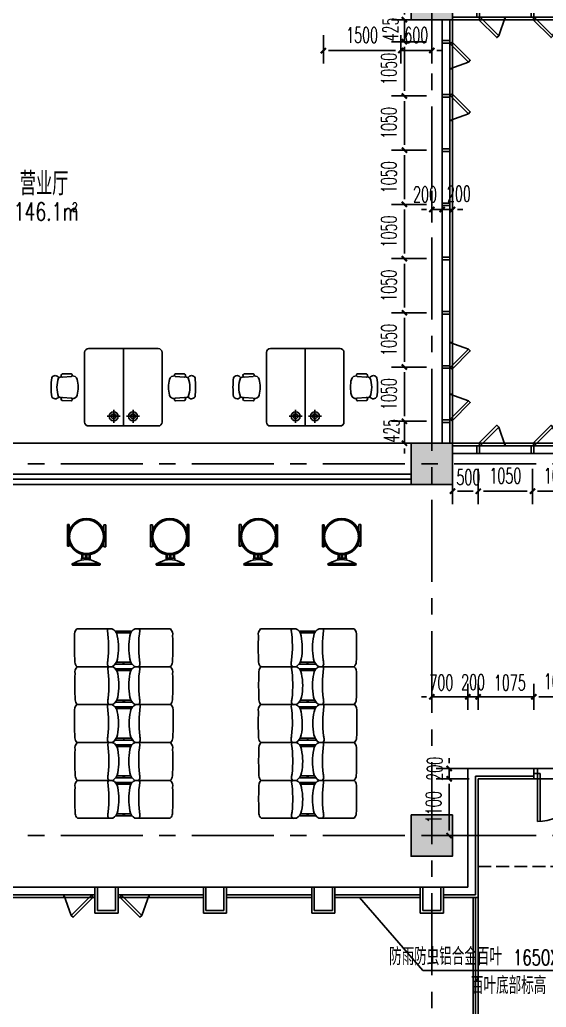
# Model space of a CAD drawing. Extents: x 824790 to 973415, y 4290613 to 4374713.
# Drawn here: x 869129 to 879327, y 4318671 to 4337795 of the extents above; entities that cross this region are included whole.
import ezdxf

# ---------------------------------------------------------------- set-up
doc = ezdxf.new("R2010")
doc.units = 0
doc.header["$LTSCALE"] = 1000
doc.header["$MEASUREMENT"] = 0
for name, pattern in [('ACAD_ISO08W100', [36, 24, -3, 6, -3]), ('CENTER', [50.8, 31.75, -6.35, 6.35, -6.35]), ('DASH', [0.35, 0.25, -0.1]), ('DASHED', [0.75, 0.5, -0.25]), ('DOTE', [2.42, 2, -0.2, 0.02, -0.2])]:
    doc.linetypes.add(name, pattern=pattern)
doc.layers.get('0').update_dxf_attribs({"color": 255, "linetype": 'CONTINUOUS'})
for name, color, linetype in [('A-AREA-TEXT', 6, 'CONTINUOUS'), ('A-DIM', 201, 'CONTINUOUS'), ('A-DOTE', 8, 'ACAD_ISO08W100'), ('A-FIN-GRAN', 34, 'CONTINUOUS'), ('A-FUR', 251, 'CONTINUOUS'), ('A-LINE', 254, 'CONTINUOUS'), ('A-NOTE', 150, 'CONTINUOUS'), ('A-TEXT-CN', 31, 'CONTINUOUS'), ('A-WALL', 2, 'CONTINUOUS'), ('A-WINDOW', 4, 'CONTINUOUS'), ('DOTE', 17, 'DOTE'), ('fa-1', 163, 'CONTINUOUS'), ('HATCH-F252', 252, 'CONTINUOUS'), ('PUB_TEXT', 7, 'CONTINUOUS'), ('roof', 4, 'CONTINUOUS'), ('S-COLUMN', 1, 'CONTINUOUS'), ('WINDOW', 4, 'CONTINUOUS'), ('交通流线', 40, 'DASHED'), ('柱子', 9, 'CONTINUOUS')]:
    doc.layers.add(name, color=color, linetype=linetype)
doc.styles.add('_HZTXT', font='tjromans.shx', dxfattribs={"width": 0.7, "bigfont": 'tjhztxt.shx'})
doc.styles.add('_TCH_DIM', font='SIMPLEX', dxfattribs={"bigfont": 'GBCBIG'})
doc.styles.add('DIM_FONT', font='SIMPLEX.shx', dxfattribs={"width": 0.6, "bigfont": 'GBCBIG.shx'})
doc.styles.add('PRC-S', font='TJROMANS.shx', dxfattribs={"width": 0.7, "bigfont": 'hztxt.shx'})
doc.dimstyles.new('DIMN', dxfattribs={"dimtxt": 300, "dimasz": 100, "dimexe": 250, "dimexo": 300, "dimgap": 150, "dimtad": 1, "dimdec": 0, "dimzin": 0, "dimdsep": 46, "dimtxsty": 'DIM_FONT', "dimblk": 'h-_ArchTick', "dimcen": 0.09, "dimclrt": 7, "dimazin": 2, "dimtfac": 1, "dimtdec": 0, "dimtix": 1, "dimtmove": 2, "dimatfit": 3, "dimfxl": 0, "dimtolj": 1, "dimtzin": 0, "dimarcsym": 0})

# ---------------------------------------------------------------- blocks, each defined once
blk = doc.blocks.new('h-wrt')
at = {"layer": 'A-DOTE', "linetype": 'CENTER', "ltscale": 0.05}
for p, q in [((-2563528.9, -1784214.6), (-2563528.9, -1744636.2)), ((-2603736, -1769229), (-2483728.3, -1769229)), ((-2603736, -1776429), (-2535091.1, -1776429))]:
    blk.add_line(p, q, dxfattribs=at)
blk = doc.blocks.new('h-srgr')
at = {"layer": 'A-LINE', "color": 1}
blk.add_line((576511, 4320795), (576511, 4295286), dxfattribs=at)
at = {"layer": 'fa-1'}
for p, q in [((576561, 4320795), (576561, 4295310)), ((576611, 4320795), (576611, 4295333))]:
    blk.add_line(p, q, dxfattribs=at)
blk = doc.blocks.new('h-2ef')
at = {"layer": 'A-FUR'}
for p, q in [((-3382299, -1359991), (-3382303, -1360168)), ((-3382250, -1360171), (-3382237, -1359996)), ((-3381831, -1360171), (-3381845, -1359996)), ((-3381778, -1360168), (-3381782, -1359991)), ((-3382791, -1360502), (-3382791, -1361177)), ((-3381366, -1360427), (-3382716, -1360427)), ((-3381291, -1361177), (-3381291, -1360502)), ((-3381291, -1360502), (-3381291, -1361177)), ((-3382603, -1361115), (-3382603, -1360865)), ((-3382728, -1360990), (-3382478, -1360990)), ((-3382791, -1361177), (-3381291, -1361177))]:
    blk.add_line(p, q, dxfattribs=at)
for radius in [87.5, 46.9]:
    blk.add_circle((-3382603, -1360990), radius, dxfattribs=at)
for centre, radius, start, end in [((-3382186, -1359857), 78.7, 119.7111, 239.0906), ((-3382062, -1360005), 183, 153.7878, 172.6653), ((-3382041, -1360417), 527, 69.3647, 110.6353), ((-3382041, -1361205), 1428, 82.5907, 97.4093), ((-3381895, -1359857), 78.7, 300.9094, 60.2889), ((-3382019, -1360005), 183, 7.3347, 26.2122), ((-3382268, -1360003), 32.7, 40.1862, 157.8436), ((-3382268, -1360003), 32.7, 12.8663, 40.1862), ((-3381813, -1360003), 32.7, 139.8138, 167.1337), ((-3381813, -1360003), 32.7, 22.1564, 139.8138), ((-3382276, -1360159), 28.8, 198.7162, 308.0865), ((-3382168, -1360196), 91.4, 170.6739, 253.8913), ((-3382276, -1360159), 28.8, 308.0865, 333.9569), ((-3382041, -1359658), 644, 256.275, 283.725), ((-3381913, -1360196), 91.4, 286.1087, 9.3261), ((-3381805, -1360159), 28.8, 206.0431, 231.9135), ((-3381805, -1360159), 28.8, 231.9135, 341.2838), ((-3382716, -1360502), 75, 90, 180), ((-3381366, -1360502), 75, 0, 90)]:
    blk.add_arc(centre, radius, start, end, dxfattribs=at)
blk = doc.blocks.new('h-fewfwef')
at = {"layer": 'A-FUR'}
for p, q in [((-3088873, -1341988), (-3088873, -1342323)), ((-3088808, -1341988), (-3088873, -1341988)), ((-3088808, -1342279), (-3088808, -1341988)), ((-3087665, -1341983), (-3087665, -1342276)), ((-3087585, -1341983), (-3087665, -1341983)), ((-3087585, -1342328), (-3087585, -1341983)), ((-3088957, -1343809), (-3088962, -1342448)), ((-3087491, -1342433), (-3087491, -1343803))]:
    blk.add_line(p, q, dxfattribs=at)
for centre, radius, start, end in [((-3088647, -1342579), 341, 96.2795, 157.4325), ((-3088222, -1344490), 2297, 79.0014, 101.6279), ((-3087869, -1342676), 449, 32.7536, 79.0014), ((-3087596, -1342509), 118, 265.4315, 338.5532), ((-3088899, -1342540), 82.4, 214.7087, 278.0538), ((-3088258, -1347073), 4496, 83.4336, 98.0538), ((-3087515, -1341501), 1129, 258.3164, 265.4315), ((-3088740, -1343588), 310, 225.6627, 279.4043), ((-3088277, -1328839), 15060, 268.4306, 272.3125), ((-3087698, -1343596), 292, 275.5476, 314.9855)]:
    blk.add_arc(centre, radius, start, end, dxfattribs=at)
blk = doc.blocks.new('h-ewryer')
at = {"layer": 'A-WINDOW', "ltscale": 0.5}
blk.add_line((366378, 243878), (366234, 243482), dxfattribs=at)
at = {"layer": 'A-WINDOW'}
for p, q in [((366234, 243532), (366234, 243482)), ((366784, 243532), (366784, 243482))]:
    blk.add_line(p, q, dxfattribs=at)
at = {"layer": 'A-WINDOW', "ltscale": 0.5}
blk.add_lwpolyline([(366378, 243878), (366413, 243914), (366802, 243525), (366767, 243489)], close=True, dxfattribs=at)
blk = doc.blocks.new('h-D10')
for p, q in [((75, 0), (75, 925)), ((125, 0), (125, 923.64766)), ((75, 0), (125, 0))]:
    blk.add_line(p, q)
blk.add_lwpolyline([(75, 0), (0, 0), (0, -100), (75, -100)], close=True)
blk.add_arc((75, 0), 925, 0, 90)
blk = doc.blocks.new('h-2层裙房幕墙')
at = {"layer": 'A-FIN-GRAN'}
for p, q in [((769186, 4008735), (769186, 4008235)), ((769236, 4008735), (769236, 4008285)), ((769586, 4008285), (769586, 4008735)), ((769636, 4008235), (769636, 4008735)), ((771286, 4008735), (771286, 4008235)), ((771336, 4008735), (771336, 4008285)), ((771686, 4008285), (771686, 4008735)), ((771736, 4008235), (771736, 4008735)), ((773386, 4008735), (773386, 4008235)), ((773436, 4008735), (773436, 4008285)), ((773786, 4008285), (773786, 4008735)), ((773836, 4008235), (773836, 4008735)), ((775486, 4008735), (775486, 4008235)), ((775536, 4008735), (775536, 4008285)), ((775886, 4008285), (775886, 4008735)), ((775936, 4008235), (775936, 4008735)), ((769186, 4008235), (769636, 4008235)), ((769236, 4008285), (769586, 4008285)), ((771286, 4008235), (771736, 4008235)), ((771336, 4008285), (771686, 4008285)), ((773386, 4008235), (773836, 4008235)), ((773436, 4008285), (773786, 4008285)), ((775486, 4008235), (775936, 4008235)), ((775536, 4008285), (775886, 4008285))]:
    blk.add_line(p, q, dxfattribs=at)
at = {"layer": 'A-LINE'}
for p, q in [((777686, 4011035), (782136, 4011035)), ((777686, 4010835), (782136, 4010835))]:
    blk.add_line(p, q, dxfattribs=at)
at = {"layer": 'roof'}
blk.add_line((777686, 4010835), (777686, 4011035), dxfattribs=at)
at = {"layer": 'WINDOW'}
for p, q in [((776411, 4008735), (776411, 4011035)), ((776411, 4011035), (777686, 4011035)), ((776561, 4008585), (776561, 4010885)), ((776561, 4010885), (777686, 4010885)), ((776611, 4008535), (776611, 4010835)), ((776611, 4010835), (777686, 4010835)), ((740236, 4008735), (776411, 4008735)), ((767536, 4008735), (769186, 4008735)), ((769636, 4008735), (771286, 4008735)), ((771736, 4008735), (773386, 4008735)), ((773836, 4008735), (775486, 4008735)), ((767536, 4008585), (769186, 4008585)), ((769636, 4008585), (771286, 4008585)), ((771736, 4008585), (773386, 4008585)), ((773836, 4008585), (775486, 4008585)), ((775936, 4008585), (776561, 4008585)), ((767536, 4008535), (769186, 4008535)), ((769636, 4008535), (771286, 4008535)), ((771736, 4008535), (773386, 4008535)), ((773836, 4008535), (775486, 4008535)), ((775936, 4008535), (776611, 4008535))]:
    blk.add_line(p, q, dxfattribs=at)
at = {"layer": 'A-WINDOW', "xscale": -1, "rotation": 180}
for name, p in [('h-D10', (777686, 4010935)), ('h-ewryer', (402351, 4252067))]:
    blk.add_blockref(name, p, dxfattribs=at)
at = {"layer": 'A-WINDOW', "rotation": 180}
blk.add_blockref('h-ewryer', (1136470, 4252067), dxfattribs=at)
blk = doc.blocks.new('h-gbe')
at = {"layer": 'A-FUR', "linetype": 'Continuous'}
for p, q in [((-3399274, -1360825), (-3399274, -1361250)), ((-3399239, -1360825), (-3399274, -1360825)), ((-3399239, -1361250), (-3399239, -1360825)), ((-3398566, -1360814), (-3398566, -1361239)), ((-3398531, -1360814), (-3398566, -1360814)), ((-3398531, -1361239), (-3398531, -1360814)), ((-3399274, -1361250), (-3399239, -1361250)), ((-3398566, -1361239), (-3398531, -1361239)), ((-3398974, -1361468), (-3398974, -1361508)), ((-3398807, -1361468), (-3398974, -1361468)), ((-3398970, -1361465), (-3398970, -1361389)), ((-3398950, -1361465), (-3398950, -1361393)), ((-3398910, -1361465), (-3398910, -1361401)), ((-3398882, -1361465), (-3398882, -1361401)), ((-3398831, -1361465), (-3398831, -1361393)), ((-3398811, -1361465), (-3398811, -1361389)), ((-3398807, -1361508), (-3398807, -1361468)), ((-3398637, -1361607), (-3399152, -1361607)), ((-3399149, -1361572), (-3399083, -1361541)), ((-3399146, -1361570), (-3398637, -1361570)), ((-3398640, -1361572), (-3398706, -1361541))]:
    blk.add_line(p, q, dxfattribs=at)
for radius in [353, 328]:
    blk.add_circle((-3398903, -1361054), radius, dxfattribs=at)
for centre, radius, start, end in [((-3399150, -1361590), 18.4, 83.2585, 261.2092), ((-3398892, -1361938), 440, 64.7367, 116.7909), ((-3398639, -1361590), 18.4, 278.7908, 96.7415)]:
    blk.add_arc(centre, radius, start, end, dxfattribs=at)
for p in [(-3399187, -1360890), (-3399067, -1360770), (-3398903, -1360726), (-3398739, -1360770), (-3398620, -1360890), (-3399231, -1361054), (-3398576, -1361054), (-3399187, -1361217), (-3398620, -1361217), (-3399067, -1361337), (-3398903, -1361381), (-3398739, -1361337)]:
    blk.add_point(p, dxfattribs=at)
blk = doc.blocks.new('h-D15')
for p, q in [((75, 0), (75, 675)), ((125, 0), (125, 673.145601)), ((1375, 0), (1375, 673.145601)), ((1425, 0), (1425, 675)), ((75, 0), (125, 0)), ((1425, 0), (1375, 0))]:
    blk.add_line(p, q)
for points in [[(75, 0), (0, 0), (0, -100), (75, -100)], [(1425, 0), (1500, 0), (1500, -100), (1425, -100)]]:
    blk.add_lwpolyline(points, close=True)
for centre, start, end in [((75, 0), 0, 90), ((1425, 0), 90, 180)]:
    blk.add_arc(centre, 675, start, end)
blk = doc.blocks.new('sdfsf')
at = {"layer": 'A-WINDOW'}
for p, q in [((844942, 4169919), (844942, 4169969)), ((845442, 4169919), (845442, 4169969))]:
    blk.add_line(p, q, dxfattribs=at)
at = {"layer": 'A-WINDOW', "ltscale": 0.5}
blk.add_line((845070, 4169608), (844942, 4169969), dxfattribs=at)
blk.add_lwpolyline([(845070, 4169608), (845106, 4169573), (845459, 4169926), (845424, 4169962)], close=True, dxfattribs=at)
blk = doc.blocks.new('dsfd')
at = {"layer": 'A-FIN-GRAN'}
for p, q in [((877985, 4337845), (877985, 4337995)), ((878035, 4337845), (878035, 4337995)), ((879035, 4337845), (879035, 4337995)), ((879085, 4337845), (879085, 4337995)), ((880085, 4337845), (880085, 4337995)), ((880135, 4337845), (880135, 4337995)), ((881135, 4337845), (881135, 4337995)), ((881185, 4337845), (881185, 4337995)), ((882185, 4337845), (882185, 4337995)), ((882235, 4337845), (882235, 4337995)), ((883235, 4337845), (883235, 4337995)), ((883285, 4337845), (883285, 4337995)), ((884285, 4337845), (884285, 4337995)), ((884335, 4337845), (884335, 4337995)), ((877460, 4337395), (877310, 4337395)), ((877460, 4337345), (877310, 4337345)), ((885010, 4337395), (884860, 4337395)), ((885010, 4337345), (884860, 4337345)), ((877460, 4336345), (877310, 4336345)), ((885010, 4336345), (884860, 4336345)), ((877460, 4336295), (877310, 4336295)), ((885010, 4336295), (884860, 4336295)), ((877460, 4335295), (877310, 4335295)), ((877460, 4335245), (877310, 4335245)), ((885010, 4335295), (884860, 4335295)), ((885010, 4335245), (884860, 4335245)), ((877460, 4334245), (877310, 4334245)), ((877460, 4334195), (877310, 4334195)), ((877460, 4333195), (877310, 4333195)), ((877460, 4333145), (877310, 4333145)), ((877460, 4332145), (877310, 4332145)), ((885010, 4332145), (884860, 4332145)), ((877460, 4332095), (877310, 4332095)), ((885010, 4332095), (884860, 4332095)), ((877460, 4331095), (877310, 4331095)), ((877460, 4331045), (877310, 4331045)), ((885010, 4331095), (884860, 4331095)), ((885010, 4331045), (884860, 4331045)), ((877460, 4330045), (877310, 4330045)), ((885010, 4330045), (884860, 4330045)), ((877460, 4329995), (877310, 4329995)), ((885010, 4329995), (884860, 4329995)), ((877985, 4329545), (877985, 4329395)), ((878035, 4329545), (878035, 4329395)), ((879035, 4329545), (879035, 4329395)), ((879085, 4329545), (879085, 4329395)), ((880085, 4329545), (880085, 4329395)), ((880135, 4329545), (880135, 4329395)), ((881135, 4329545), (881135, 4329395)), ((881185, 4329545), (881185, 4329395)), ((882185, 4329545), (882185, 4329395)), ((882235, 4329545), (882235, 4329395)), ((883235, 4329545), (883235, 4329395)), ((883285, 4329545), (883285, 4329395)), ((884285, 4329545), (884285, 4329395)), ((884335, 4329545), (884335, 4329395))]:
    blk.add_line(p, q, dxfattribs=at)
at = {"layer": 'A-LINE'}
for p, q in [((884910, 4335195), (884910, 4332195)), ((885010, 4335195), (885010, 4332195))]:
    blk.add_line(p, q, dxfattribs=at)
at = {"layer": 'A-WINDOW'}
for p, q in [((885010, 4335195), (884810, 4335195)), ((885010, 4332195), (884810, 4332195))]:
    blk.add_line(p, q, dxfattribs=at)
for points in [[(884810, 4337995), (877910, 4337995), (877510, 4337995)], [(877310, 4337795), (877310, 4329595)], [(877460, 4337795), (877460, 4329595)], [(884810, 4337845), (877910, 4337845), (877510, 4337845)], [(884810, 4335195), (884810, 4337795), (877910, 4337795), (877510, 4337795), (877510, 4329595), (877910, 4329595), (884810, 4329595), (884810, 4332195)], [(884860, 4335195), (884860, 4337795)], [(885010, 4335195), (885010, 4337795)], [(884860, 4329595), (884860, 4332195)], [(885010, 4329595), (885010, 4332195)], [(877510, 4329545), (877910, 4329545), (884810, 4329545)], [(877510, 4329395), (877910, 4329395), (884810, 4329395)]]:
    blk.add_lwpolyline(points, dxfattribs=at)
at = {"layer": 'A-WINDOW', "xscale": -1}
for p in [(1723476, 167876), (1724526, 167876)]:
    blk.add_blockref('sdfsf', p, dxfattribs=at)
at = {"layer": 'A-WINDOW'}
for p in [(37793, 167876), (38843, 167876)]:
    blk.add_blockref('sdfsf', p, dxfattribs=at)
for name, p, rotation in [('sdfsf', (5047429, 3491904), 90), ('sdfsf', (5047429, 3490904), 90), ('h-D15', (884810, 4333695), 90), ('h-D15', (884810, 4332195), 90), ('sdfsf', (-3285109, 5176487), 270), ('sdfsf', (-3285109, 5175487), 270), ('sdfsf', (1723476, 8499514), 180), ('sdfsf', (1724526, 8499514), 180)]:
    blk.add_blockref(name, p, dxfattribs=dict(at, rotation=rotation))
at = {"layer": 'A-WINDOW', "xscale": -1}
for p, rotation in [((-3285109, 3491904), 270), ((-3285109, 3490904), 270), ((5047429, 5176487), 90), ((5047429, 5175487), 90), ((37793, 8499514), 180), ((38843, 8499514), 180)]:
    blk.add_blockref('sdfsf', p, dxfattribs=dict(at, rotation=rotation))
blk = doc.blocks.new('h-qwwe')
at = {"layer": 'HATCH-F252'}
blk.add_hatch(color=256, dxfattribs=at).paths.add_polyline_path([(-400, 400), (400, 400), (400, -400), (-400, -400)])
at = {"layer": 'S-COLUMN', "color": 1}
blk.add_lwpolyline([(-400, 400), (400, 400), (400, -400), (-400, -400)], close=True, dxfattribs=at)
blk = doc.blocks.new('h-800zhu')
at = {"layer": '柱子'}
for p in [(-2563529, -1396131), (-2563529, -1405131), (-2563529, -1412331)]:
    blk.add_blockref('h-qwwe', p, dxfattribs=at)
blk = doc.blocks.new('h-_ArchTick')
at = {"color": 0, "linetype": 'ByBlock', "const_width": 0.4}
blk.add_lwpolyline([(-0.5, -0.5), (0.5, 0.5)], dxfattribs=at)
blk = doc.blocks.new('*D118')
at = {"layer": 'A-DIM', "color": 0, "lineweight": -2, "transparency": 16777216}
for p, q in [((877445, 4323395), (877445, 4323495)), ((877831, 4323295), (877195, 4323295)), ((877445, 4323095), (877445, 4323295)), ((877831, 4323095), (877195, 4323095)), ((877445, 4322995), (877445, 4322895))]:
    blk.add_line(p, q, dxfattribs=at)
at = {"layer": 'A-DIM', "color": 0, "lineweight": -2, "transparency": 16777216, "xscale": 100, "yscale": 100, "zscale": 100}
for p, rotation in [((877445, 4323295), 270), ((877445, 4323095), 90)]:
    blk.add_blockref('h-_ArchTick', p, dxfattribs=dict(at, rotation=rotation))
at = {"layer": 'A-DIM', "color": 7, "transparency": 16777216, "insert": (877166, 4323289), "char_height": 300, "attachment_point": 5, "rotation": 90, "style": 'DIM_FONT'}
blk.add_mtext('\\A1;200', dxfattribs=at)
blk = doc.blocks.new('*D119')
at = {"layer": 'A-DIM', "color": 0, "lineweight": -2, "transparency": 16777216}
for p, q in [((877831, 4323095), (877195, 4323095)), ((877445, 4322095), (877445, 4322995)), ((877831, 4321995), (877195, 4321995))]:
    blk.add_line(p, q, dxfattribs=at)
at = {"layer": 'A-DIM', "color": 0, "lineweight": -2, "transparency": 16777216, "xscale": 100, "yscale": 100, "zscale": 100}
for p, rotation in [((877445, 4323095), 90), ((877445, 4321995), 270)]:
    blk.add_blockref('h-_ArchTick', p, dxfattribs=dict(at, rotation=rotation))
at = {"layer": 'A-DIM', "color": 7, "transparency": 16777216, "insert": (877145, 4322545), "char_height": 300, "attachment_point": 5, "rotation": 90, "style": 'DIM_FONT'}
blk.add_mtext('\\A1;1100', dxfattribs=at)
blk = doc.blocks.new('*D120')
at = {"layer": 'A-DIM', "color": 0, "lineweight": -2, "transparency": 16777216}
for p, q in [((877110, 4324432), (877110, 4324932)), ((877810, 4324432), (877810, 4324932)), ((877010, 4324682), (876910, 4324682)), ((877110, 4324682), (877810, 4324682)), ((877910, 4324682), (878010, 4324682))]:
    blk.add_line(p, q, dxfattribs=at)
at = {"layer": 'A-DIM', "color": 0, "lineweight": -2, "transparency": 16777216, "xscale": 100, "yscale": 100, "zscale": 100}
blk.add_blockref('h-_ArchTick', (877110, 4324682), dxfattribs=at)
at = {"layer": 'A-DIM', "color": 0, "lineweight": -2, "transparency": 16777216, "xscale": 100, "yscale": 100, "zscale": 100, "rotation": 180}
blk.add_blockref('h-_ArchTick', (877810, 4324682), dxfattribs=at)
at = {"layer": 'A-DIM', "color": 7, "transparency": 16777216, "insert": (877295, 4324957), "char_height": 300, "attachment_point": 5, "style": 'DIM_FONT'}
blk.add_mtext('\\A1;700', dxfattribs=at)
blk = doc.blocks.new('*D121')
at = {"layer": 'A-DIM', "color": 0, "lineweight": -2, "transparency": 16777216}
for p, q in [((877810, 4324432), (877810, 4324932)), ((878010, 4324432), (878010, 4324932)), ((877710, 4324682), (877610, 4324682)), ((877810, 4324682), (878010, 4324682)), ((878110, 4324682), (878210, 4324682))]:
    blk.add_line(p, q, dxfattribs=at)
at = {"layer": 'A-DIM', "color": 0, "lineweight": -2, "transparency": 16777216, "xscale": 100, "yscale": 100, "zscale": 100}
blk.add_blockref('h-_ArchTick', (877810, 4324682), dxfattribs=at)
at = {"layer": 'A-DIM', "color": 0, "lineweight": -2, "transparency": 16777216, "xscale": 100, "yscale": 100, "zscale": 100, "rotation": 180}
blk.add_blockref('h-_ArchTick', (878010, 4324682), dxfattribs=at)
at = {"layer": 'A-DIM', "color": 7, "transparency": 16777216, "insert": (877910, 4324966), "char_height": 300, "attachment_point": 5, "style": 'DIM_FONT'}
blk.add_mtext('\\A1;200', dxfattribs=at)
blk = doc.blocks.new('*D122')
at = {"layer": 'A-DIM', "color": 0, "lineweight": -2, "transparency": 16777216}
for p, q in [((878010, 4324432), (878010, 4324932)), ((879085, 4324432), (879085, 4324932)), ((877910, 4324682), (877810, 4324682)), ((878010, 4324682), (879085, 4324682)), ((879185, 4324682), (879285, 4324682))]:
    blk.add_line(p, q, dxfattribs=at)
at = {"layer": 'A-DIM', "color": 0, "lineweight": -2, "transparency": 16777216, "xscale": 100, "yscale": 100, "zscale": 100}
blk.add_blockref('h-_ArchTick', (878010, 4324682), dxfattribs=at)
at = {"layer": 'A-DIM', "color": 0, "lineweight": -2, "transparency": 16777216, "xscale": 100, "yscale": 100, "zscale": 100, "rotation": 180}
blk.add_blockref('h-_ArchTick', (879085, 4324682), dxfattribs=at)
at = {"layer": 'A-DIM', "color": 7, "transparency": 16777216, "insert": (878621, 4324957), "char_height": 300, "attachment_point": 5, "style": 'DIM_FONT'}
blk.add_mtext('\\A1;1075', dxfattribs=at)
blk = doc.blocks.new('*D123')
at = {"layer": 'A-DIM', "color": 0, "lineweight": -2, "transparency": 16777216}
for p, q in [((879085, 4324432), (879085, 4324932)), ((880085, 4324432), (880085, 4324932)), ((879185, 4324682), (879985, 4324682))]:
    blk.add_line(p, q, dxfattribs=at)
at = {"layer": 'A-DIM', "color": 0, "lineweight": -2, "transparency": 16777216, "xscale": 100, "yscale": 100, "zscale": 100, "rotation": 180}
blk.add_blockref('h-_ArchTick', (879085, 4324682), dxfattribs=at)
at = {"layer": 'A-DIM', "color": 0, "lineweight": -2, "transparency": 16777216, "xscale": 100, "yscale": 100, "zscale": 100}
blk.add_blockref('h-_ArchTick', (880085, 4324682), dxfattribs=at)
at = {"layer": 'A-DIM', "color": 7, "transparency": 16777216, "insert": (879585, 4324982), "char_height": 300, "attachment_point": 5, "style": 'DIM_FONT'}
blk.add_mtext('\\A1;1000', dxfattribs=at)
blk = doc.blocks.new('*D126')
at = {"layer": 'A-DIM', "color": 0, "lineweight": -2, "transparency": 16777216}
for p, q in [((876579, 4337895), (876579, 4337995)), ((877010, 4337795), (876329, 4337795)), ((876579, 4337370), (876579, 4337795)), ((877010, 4337370), (876329, 4337370)), ((876579, 4337270), (876579, 4337170))]:
    blk.add_line(p, q, dxfattribs=at)
at = {"layer": 'A-DIM', "color": 0, "lineweight": -2, "transparency": 16777216, "xscale": 100, "yscale": 100, "zscale": 100}
for p, rotation in [((876579, 4337795), 270), ((876579, 4337370), 90)]:
    blk.add_blockref('h-_ArchTick', p, dxfattribs=dict(at, rotation=rotation))
at = {"layer": 'A-DIM', "color": 7, "transparency": 16777216, "insert": (876310, 4337608), "char_height": 300, "attachment_point": 5, "rotation": 90, "style": 'DIM_FONT'}
blk.add_mtext('\\A1;425', dxfattribs=at)
blk = doc.blocks.new('*D127')
at = {"layer": 'A-DIM', "color": 0, "lineweight": -2, "transparency": 16777216}
for p, q in [((877010, 4337370), (876329, 4337370)), ((876579, 4336420), (876579, 4337270)), ((877010, 4336320), (876329, 4336320))]:
    blk.add_line(p, q, dxfattribs=at)
at = {"layer": 'A-DIM', "color": 0, "lineweight": -2, "transparency": 16777216, "xscale": 100, "yscale": 100, "zscale": 100}
for p, rotation in [((876579, 4337370), 90), ((876579, 4336320), 270)]:
    blk.add_blockref('h-_ArchTick', p, dxfattribs=dict(at, rotation=rotation))
at = {"layer": 'A-DIM', "color": 7, "transparency": 16777216, "insert": (876279, 4336845), "char_height": 300, "attachment_point": 5, "rotation": 90, "style": 'DIM_FONT'}
blk.add_mtext('\\A1;1050', dxfattribs=at)
blk = doc.blocks.new('*D128')
at = {"layer": 'A-DIM', "color": 0, "lineweight": -2, "transparency": 16777216}
for p, q in [((877010, 4336320), (876329, 4336320)), ((876579, 4335370), (876579, 4336220)), ((877010, 4335270), (876329, 4335270))]:
    blk.add_line(p, q, dxfattribs=at)
at = {"layer": 'A-DIM', "color": 0, "lineweight": -2, "transparency": 16777216, "xscale": 100, "yscale": 100, "zscale": 100}
for p, rotation in [((876579, 4336320), 90), ((876579, 4335270), 270)]:
    blk.add_blockref('h-_ArchTick', p, dxfattribs=dict(at, rotation=rotation))
at = {"layer": 'A-DIM', "color": 7, "transparency": 16777216, "insert": (876279, 4335795), "char_height": 300, "attachment_point": 5, "rotation": 90, "style": 'DIM_FONT'}
blk.add_mtext('\\A1;1050', dxfattribs=at)
blk = doc.blocks.new('*D129')
at = {"layer": 'A-DIM', "color": 0, "lineweight": -2, "transparency": 16777216}
for p, q in [((877010, 4335270), (876329, 4335270)), ((876579, 4334320), (876579, 4335170)), ((877010, 4334220), (876329, 4334220))]:
    blk.add_line(p, q, dxfattribs=at)
at = {"layer": 'A-DIM', "color": 0, "lineweight": -2, "transparency": 16777216, "xscale": 100, "yscale": 100, "zscale": 100}
for p, rotation in [((876579, 4335270), 90), ((876579, 4334220), 270)]:
    blk.add_blockref('h-_ArchTick', p, dxfattribs=dict(at, rotation=rotation))
at = {"layer": 'A-DIM', "color": 7, "transparency": 16777216, "insert": (876279, 4334745), "char_height": 300, "attachment_point": 5, "rotation": 90, "style": 'DIM_FONT'}
blk.add_mtext('\\A1;1050', dxfattribs=at)
blk = doc.blocks.new('*D130')
at = {"layer": 'A-DIM', "color": 0, "lineweight": -2, "transparency": 16777216}
for p, q in [((877010, 4334220), (876329, 4334220)), ((876579, 4333270), (876579, 4334120)), ((877010, 4333170), (876329, 4333170))]:
    blk.add_line(p, q, dxfattribs=at)
at = {"layer": 'A-DIM', "color": 0, "lineweight": -2, "transparency": 16777216, "xscale": 100, "yscale": 100, "zscale": 100}
for p, rotation in [((876579, 4334220), 90), ((876579, 4333170), 270)]:
    blk.add_blockref('h-_ArchTick', p, dxfattribs=dict(at, rotation=rotation))
at = {"layer": 'A-DIM', "color": 7, "transparency": 16777216, "insert": (876279, 4333695), "char_height": 300, "attachment_point": 5, "rotation": 90, "style": 'DIM_FONT'}
blk.add_mtext('\\A1;1050', dxfattribs=at)
blk = doc.blocks.new('*D131')
at = {"layer": 'A-DIM', "color": 0, "lineweight": -2, "transparency": 16777216}
for p, q in [((877010, 4333170), (876329, 4333170)), ((876579, 4332220), (876579, 4333070)), ((877010, 4332120), (876329, 4332120))]:
    blk.add_line(p, q, dxfattribs=at)
at = {"layer": 'A-DIM', "color": 0, "lineweight": -2, "transparency": 16777216, "xscale": 100, "yscale": 100, "zscale": 100}
for p, rotation in [((876579, 4333170), 90), ((876579, 4332120), 270)]:
    blk.add_blockref('h-_ArchTick', p, dxfattribs=dict(at, rotation=rotation))
at = {"layer": 'A-DIM', "color": 7, "transparency": 16777216, "insert": (876279, 4332645), "char_height": 300, "attachment_point": 5, "rotation": 90, "style": 'DIM_FONT'}
blk.add_mtext('\\A1;1050', dxfattribs=at)
blk = doc.blocks.new('*D132')
at = {"layer": 'A-DIM', "color": 0, "lineweight": -2, "transparency": 16777216}
for p, q in [((877010, 4332120), (876329, 4332120)), ((876579, 4331170), (876579, 4332020)), ((877010, 4331070), (876329, 4331070))]:
    blk.add_line(p, q, dxfattribs=at)
at = {"layer": 'A-DIM', "color": 0, "lineweight": -2, "transparency": 16777216, "xscale": 100, "yscale": 100, "zscale": 100}
for p, rotation in [((876579, 4332120), 90), ((876579, 4331070), 270)]:
    blk.add_blockref('h-_ArchTick', p, dxfattribs=dict(at, rotation=rotation))
at = {"layer": 'A-DIM', "color": 7, "transparency": 16777216, "insert": (876279, 4331595), "char_height": 300, "attachment_point": 5, "rotation": 90, "style": 'DIM_FONT'}
blk.add_mtext('\\A1;1050', dxfattribs=at)
blk = doc.blocks.new('*D133')
at = {"layer": 'A-DIM', "color": 0, "lineweight": -2, "transparency": 16777216}
for p, q in [((877010, 4331070), (876329, 4331070)), ((876579, 4330120), (876579, 4330970)), ((877010, 4330020), (876329, 4330020))]:
    blk.add_line(p, q, dxfattribs=at)
at = {"layer": 'A-DIM', "color": 0, "lineweight": -2, "transparency": 16777216, "xscale": 100, "yscale": 100, "zscale": 100}
for p, rotation in [((876579, 4331070), 90), ((876579, 4330020), 270)]:
    blk.add_blockref('h-_ArchTick', p, dxfattribs=dict(at, rotation=rotation))
at = {"layer": 'A-DIM', "color": 7, "transparency": 16777216, "insert": (876279, 4330545), "char_height": 300, "attachment_point": 5, "rotation": 90, "style": 'DIM_FONT'}
blk.add_mtext('\\A1;1050', dxfattribs=at)
blk = doc.blocks.new('*D134')
at = {"layer": 'A-DIM', "color": 0, "lineweight": -2, "transparency": 16777216}
for p, q in [((876579, 4330120), (876579, 4330220)), ((877010, 4330020), (876329, 4330020)), ((876579, 4329595), (876579, 4330020)), ((877010, 4329595), (876329, 4329595)), ((876579, 4329495), (876579, 4329395))]:
    blk.add_line(p, q, dxfattribs=at)
at = {"layer": 'A-DIM', "color": 0, "lineweight": -2, "transparency": 16777216, "xscale": 100, "yscale": 100, "zscale": 100}
for p, rotation in [((876579, 4330020), 270), ((876579, 4329595), 90)]:
    blk.add_blockref('h-_ArchTick', p, dxfattribs=dict(at, rotation=rotation))
at = {"layer": 'A-DIM', "color": 7, "transparency": 16777216, "insert": (876330, 4329834), "char_height": 300, "attachment_point": 5, "rotation": 90, "style": 'DIM_FONT'}
blk.add_mtext('\\A1;425', dxfattribs=at)
blk = doc.blocks.new('*D155')
at = {"layer": 'A-DIM', "color": 0, "lineweight": -2, "transparency": 16777216}
for p, q in [((879060, 4329095), (879060, 4328414)), ((880110, 4329095), (880110, 4328414)), ((879160, 4328664), (880010, 4328664))]:
    blk.add_line(p, q, dxfattribs=at)
at = {"layer": 'A-DIM', "color": 0, "lineweight": -2, "transparency": 16777216, "xscale": 100, "yscale": 100, "zscale": 100, "rotation": 180}
blk.add_blockref('h-_ArchTick', (879060, 4328664), dxfattribs=at)
at = {"layer": 'A-DIM', "color": 0, "lineweight": -2, "transparency": 16777216, "xscale": 100, "yscale": 100, "zscale": 100}
blk.add_blockref('h-_ArchTick', (880110, 4328664), dxfattribs=at)
at = {"layer": 'A-DIM', "color": 7, "transparency": 16777216, "insert": (879585, 4328964), "char_height": 300, "attachment_point": 5, "style": 'DIM_FONT'}
blk.add_mtext('\\A1;1050', dxfattribs=at)
blk = doc.blocks.new('*D156')
at = {"layer": 'A-DIM', "color": 0, "lineweight": -2, "transparency": 16777216}
for p, q in [((878010, 4329095), (878010, 4328414)), ((879060, 4329095), (879060, 4328414)), ((878110, 4328664), (878960, 4328664))]:
    blk.add_line(p, q, dxfattribs=at)
at = {"layer": 'A-DIM', "color": 0, "lineweight": -2, "transparency": 16777216, "xscale": 100, "yscale": 100, "zscale": 100, "rotation": 180}
blk.add_blockref('h-_ArchTick', (878010, 4328664), dxfattribs=at)
at = {"layer": 'A-DIM', "color": 0, "lineweight": -2, "transparency": 16777216, "xscale": 100, "yscale": 100, "zscale": 100}
blk.add_blockref('h-_ArchTick', (879060, 4328664), dxfattribs=at)
at = {"layer": 'A-DIM', "color": 7, "transparency": 16777216, "insert": (878535, 4328964), "char_height": 300, "attachment_point": 5, "style": 'DIM_FONT'}
blk.add_mtext('\\A1;1050', dxfattribs=at)
blk = doc.blocks.new('*D157')
at = {"layer": 'A-DIM', "color": 0, "lineweight": -2, "transparency": 16777216}
for p, q in [((877510, 4329095), (877510, 4328414)), ((878010, 4329095), (878010, 4328414)), ((877610, 4328664), (877910, 4328664))]:
    blk.add_line(p, q, dxfattribs=at)
at = {"layer": 'A-DIM', "color": 0, "lineweight": -2, "transparency": 16777216, "xscale": 100, "yscale": 100, "zscale": 100, "rotation": 180}
blk.add_blockref('h-_ArchTick', (877510, 4328664), dxfattribs=at)
at = {"layer": 'A-DIM', "color": 0, "lineweight": -2, "transparency": 16777216, "xscale": 100, "yscale": 100, "zscale": 100}
blk.add_blockref('h-_ArchTick', (878010, 4328664), dxfattribs=at)
at = {"layer": 'A-DIM', "color": 7, "transparency": 16777216, "insert": (877818, 4328935), "char_height": 300, "attachment_point": 5, "style": 'DIM_FONT'}
blk.add_mtext('\\A1;500', dxfattribs=at)
blk = doc.blocks.new('*D801')
at = {"layer": 'A-DIM', "color": 0, "lineweight": -2, "transparency": 16777216}
for p, q in [((877110, 4334479), (877110, 4333871)), ((877310, 4334479), (877310, 4333871)), ((877010, 4334121), (876910, 4334121)), ((877110, 4334121), (877310, 4334121)), ((877410, 4334121), (877510, 4334121))]:
    blk.add_line(p, q, dxfattribs=at)
at = {"layer": 'A-DIM', "color": 0, "lineweight": -2, "transparency": 16777216, "xscale": 100, "yscale": 100, "zscale": 100}
blk.add_blockref('h-_ArchTick', (877110, 4334121), dxfattribs=at)
at = {"layer": 'A-DIM', "color": 0, "lineweight": -2, "transparency": 16777216, "xscale": 100, "yscale": 100, "zscale": 100, "rotation": 180}
blk.add_blockref('h-_ArchTick', (877310, 4334121), dxfattribs=at)
at = {"layer": 'A-DIM', "color": 7, "transparency": 16777216, "insert": (876979, 4334414), "char_height": 300, "attachment_point": 5, "style": 'DIM_FONT'}
blk.add_mtext('\\A1;200', dxfattribs=at)
blk = doc.blocks.new('*D802')
at = {"layer": 'A-DIM', "color": 0, "lineweight": -2, "transparency": 16777216}
for p, q in [((877310, 4334479), (877310, 4333871)), ((877510, 4334479), (877510, 4333871)), ((877210, 4334121), (877110, 4334121)), ((877310, 4334121), (877510, 4334121)), ((877610, 4334121), (877710, 4334121))]:
    blk.add_line(p, q, dxfattribs=at)
at = {"layer": 'A-DIM', "color": 0, "lineweight": -2, "transparency": 16777216, "xscale": 100, "yscale": 100, "zscale": 100}
blk.add_blockref('h-_ArchTick', (877310, 4334121), dxfattribs=at)
at = {"layer": 'A-DIM', "color": 0, "lineweight": -2, "transparency": 16777216, "xscale": 100, "yscale": 100, "zscale": 100, "rotation": 180}
blk.add_blockref('h-_ArchTick', (877510, 4334121), dxfattribs=at)
at = {"layer": 'A-DIM', "color": 7, "transparency": 16777216, "insert": (877635, 4334427), "char_height": 300, "attachment_point": 5, "style": 'DIM_FONT'}
blk.add_mtext('\\A1;200', dxfattribs=at)
blk = doc.blocks.new('*D842')
at = {"layer": 'A-DIM', "color": 0, "lineweight": -2, "transparency": 16777216}
for p, q in [((876510, 4337495), (876510, 4336949)), ((877110, 4337495), (877110, 4336949)), ((876410, 4337199), (876310, 4337199)), ((876510, 4337199), (877110, 4337199)), ((877210, 4337199), (877310, 4337199))]:
    blk.add_line(p, q, dxfattribs=at)
at = {"layer": 'A-DIM', "color": 0, "lineweight": -2, "transparency": 16777216, "xscale": 100, "yscale": 100, "zscale": 100}
blk.add_blockref('h-_ArchTick', (876510, 4337199), dxfattribs=at)
at = {"layer": 'A-DIM', "color": 0, "lineweight": -2, "transparency": 16777216, "xscale": 100, "yscale": 100, "zscale": 100, "rotation": 180}
blk.add_blockref('h-_ArchTick', (877110, 4337199), dxfattribs=at)
at = {"layer": 'A-DIM', "color": 7, "transparency": 16777216, "insert": (876810, 4337499), "char_height": 300, "attachment_point": 5, "style": 'DIM_FONT'}
blk.add_mtext('\\A1;600', dxfattribs=at)
blk = doc.blocks.new('*D843')
at = {"layer": 'A-DIM', "color": 0, "lineweight": -2, "transparency": 16777216}
for p, q in [((875010, 4337495), (875010, 4336949)), ((876510, 4337495), (876510, 4336949)), ((875110, 4337199), (876410, 4337199))]:
    blk.add_line(p, q, dxfattribs=at)
at = {"layer": 'A-DIM', "color": 0, "lineweight": -2, "transparency": 16777216, "xscale": 100, "yscale": 100, "zscale": 100, "rotation": 180}
blk.add_blockref('h-_ArchTick', (875010, 4337199), dxfattribs=at)
at = {"layer": 'A-DIM', "color": 0, "lineweight": -2, "transparency": 16777216, "xscale": 100, "yscale": 100, "zscale": 100}
blk.add_blockref('h-_ArchTick', (876510, 4337199), dxfattribs=at)
at = {"layer": 'A-DIM', "color": 7, "transparency": 16777216, "insert": (875760, 4337499), "char_height": 300, "attachment_point": 5, "style": 'DIM_FONT'}
blk.add_mtext('\\A1;1500', dxfattribs=at)

msp = doc.modelspace()

# ---------------------------------------------------------------- linework, layer by layer
at = {"layer": 'A-LINE', "linetype": 'DASH'}
msp.add_line((878009.9, 4321395.4), (884609.9, 4321395.4), dxfattribs=at)
at = {"layer": 'A-NOTE'}
for p, q in [((875711.4, 4320795.4), (876937.6, 4319380.4)), ((876937.6, 4319380.4), (880289.2, 4319380.4))]:
    msp.add_line(p, q, dxfattribs=at)
at = {"layer": 'A-WINDOW'}
for p, q in [((860709.9, 4329595.4), (876709.9, 4329595.4)), ((860709.9, 4328995.4), (876709.9, 4328995.4)), ((860709.9, 4328895.4), (876709.9, 4328895.4)), ((860709.9, 4328795.4), (876709.9, 4328795.4))]:
    msp.add_line(p, q, dxfattribs=at)

# ---------------------------------------------------------------- block references
at = {"layer": 'A-FUR', "rotation": 90}
for p in [(-490041.2, 7712718.8), (-486518.1, 7712718.8)]:
    msp.add_blockref('h-2ef', p, dxfattribs=at)
at = {"layer": 'A-FUR', "xscale": -1, "rotation": 270}
for p in [(2232313.3, 7712718.8), (2235836.4, 7712718.8)]:
    msp.add_blockref('h-2ef', p, dxfattribs=at)
at = {"layer": 'A-FUR', "xscale": -1}
for p in [(-2528479.5, 5688837.2), (-2525150.9, 5688837.2)]:
    msp.add_blockref('h-gbe', p, dxfattribs=at)
at = {"layer": 'A-FUR'}
for p in [(4270936.9, 5688837.2), (4274265.5, 5688837.2)]:
    msp.add_blockref('h-gbe', p, dxfattribs=at)
at = {"layer": 'A-FUR', "yscale": 0.5, "zscale": 0.5}
for p, xscale, rotation in [((1542138.8, 2781520.9), 0.5, 270), ((200143.7, 2781520.9), -0.5, 90), ((1545698.6, 2781520.9), 0.5, 270), ((203703.4, 2781520.9), -0.5, 90), ((1542146.3, 2780786.8), 0.5, 270), ((200143.7, 2780786.8), -0.5, 90), ((1545706, 2780786.8), 0.5, 270), ((203703.4, 2780786.8), -0.5, 90), ((1542138.8, 2780052.6), 0.5, 270), ((200151.1, 2780052.6), -0.5, 90), ((1545698.6, 2780052.6), 0.5, 270), ((203710.9, 2780052.6), -0.5, 90), ((1542146.3, 2779318.4), 0.5, 270), ((200143.7, 2779318.4), -0.5, 90), ((1545706, 2779318.4), 0.5, 270), ((203703.4, 2779318.4), -0.5, 90), ((1542146.3, 2778584.3), 0.5, 270), ((200143.7, 2778584.3), -0.5, 90), ((1545706, 2778584.3), 0.5, 270), ((203703.4, 2778584.3), -0.5, 90)]:
    msp.add_blockref('h-fewfwef', p, dxfattribs=dict(at, xscale=xscale, rotation=rotation))
at = {"layer": 'A-WALL'}
msp.add_blockref('dsfd', (0, 0), dxfattribs=at)
at = {"layer": 'A-WINDOW'}
msp.add_blockref('h-2层裙房幕墙', (101399, 312260.4), dxfattribs=at)
at = {"layer": 'DOTE'}
msp.add_blockref('h-wrt', (3440638.8, 6098424.3), dxfattribs=at)
at = {"layer": 'S-COLUMN'}
msp.add_blockref('h-800zhu', (3440638.8, 5734326.8), dxfattribs=at)
at = {"layer": '交通流线'}
msp.add_blockref('h-srgr', (301399, 0), dxfattribs=at)

# ---------------------------------------------------------------- texts
at = {"layer": 'A-AREA-TEXT', "style": '_HZTXT', "width": 0.7}
for s, height, p in [('146.1m', 350, (869012.2, 4333904.9)), ('2', 175, (870143, 4334079.9))]:
    msp.add_text(s, height=height, dxfattribs=at).set_placement(p)
at = {"layer": 'A-TEXT-CN', "style": 'PRC-S', "width": 0.7}
msp.add_text('营业厅', height=450, dxfattribs=at).set_placement((869128.4, 4334394.3))
at = {"layer": 'PUB_TEXT', "style": '_TCH_DIM'}
for s, p in [('防雨防虫铝合金百叶', (876282.5, 4319485.4)), ('百叶底部标高', (877869.7, 4318925.4))]:
    msp.add_text(s, height=337.59, dxfattribs=at).set_placement(p)
at = {"layer": 'PUB_TEXT', "style": '_TCH_DIM', "width": 0.705882}
msp.add_text('1650X350', height=297.5, dxfattribs=at).set_placement((878684.2, 4319485.4))

# ---------------------------------------------------------------- dimensions: what is measured, and where the dimension line sits
at = {"layer": 'A-DIM'}
for base, p1, p2, angle, picture, middle in [((876579, 4337795.4), (877309.9, 4337370.4), (877309.9, 4337795.4), 90, '*D126', (876309.7, 4337608.1)), ((877309.9, 4334120.6), (877109.9, 4334778.6), (877309.9, 4334778.6), 0, '*D801', (876979.4, 4334413.9)), ((877509.9, 4334120.6), (877309.9, 4334778.6), (877509.9, 4334778.6), 0, '*D802', (877634.6, 4334426.6)), ((876579, 4330020.4), (877309.9, 4329595.4), (877309.9, 4330020.4), 90, '*D134', (876329.8, 4329834.3)), ((878009.9, 4328664.5), (877509.9, 4329395.4), (878009.9, 4329395.4), 0, '*D157', (877817.9, 4328935.5)), ((877809.9, 4324682.4), (877109.9, 4324132.4), (877809.9, 4324132.4), 0, '*D120', (877294.8, 4324957.4)), ((878009.9, 4324682.4), (877809.9, 4324132.4), (878009.9, 4324132.4), 0, '*D121', (877909.9, 4324965.9)), ((879084.9, 4324682.4), (878009.9, 4324132.4), (879084.9, 4324132.4), 0, '*D122', (878621.3, 4324957.4)), ((877445.4, 4323295.4), (878131.2, 4323095.4), (878131.2, 4323295.4), 90, '*D118', (877165.7, 4323289.1))]:
    dim = msp.add_linear_dim(base=base, p1=p1, p2=p2, angle=angle, dimstyle='DIMN', dxfattribs=at)
    dim.commit()
    dim.dimension.update_dxf_attribs({"geometry": picture, "text_midpoint": middle, "dimtype": 129})
for p1, p2, distance, picture, middle in [((875009.9, 4337795.4), (876509.9, 4337795.4), -596.7, '*D843', (875759.9, 4337498.7)), ((876509.9, 4337795.4), (877109.9, 4337795.4), -596.7, '*D842', (876809.9, 4337498.7)), ((877309.9, 4336320.4), (877309.9, 4337370.4), 730.9, '*D127', (876279, 4336845.4)), ((877309.9, 4335270.4), (877309.9, 4336320.4), 730.9, '*D128', (876279, 4335795.4)), ((877309.9, 4334220.4), (877309.9, 4335270.4), 730.9, '*D129', (876279, 4334745.4)), ((877309.9, 4333170.4), (877309.9, 4334220.4), 730.9, '*D130', (876279, 4333695.4)), ((877309.9, 4332120.4), (877309.9, 4333170.4), 730.9, '*D131', (876279, 4332645.4)), ((877309.9, 4331070.4), (877309.9, 4332120.4), 730.9, '*D132', (876279, 4331595.4)), ((877309.9, 4330020.4), (877309.9, 4331070.4), 730.9, '*D133', (876279, 4330545.4)), ((878009.9, 4329395.4), (879059.9, 4329395.4), -730.9, '*D156', (878534.9, 4328964.5)), ((879059.9, 4329395.4), (880109.9, 4329395.4), -730.9, '*D155', (879584.9, 4328964.5)), ((879084.9, 4324132.4), (880084.9, 4324132.4), 550, '*D123', (879584.9, 4324982.4)), ((878131.2, 4321995.4), (878131.2, 4323095.4), 685.7, '*D119', (877145.4, 4322545.4))]:
    dim = msp.add_aligned_dim(p1=p1, p2=p2, distance=distance, dimstyle='DIMN', dxfattribs=at)
    dim.commit()
    dim.dimension.update_dxf_attribs({"geometry": picture, "text_midpoint": middle})

doc.saveas('drawing.dxf')
